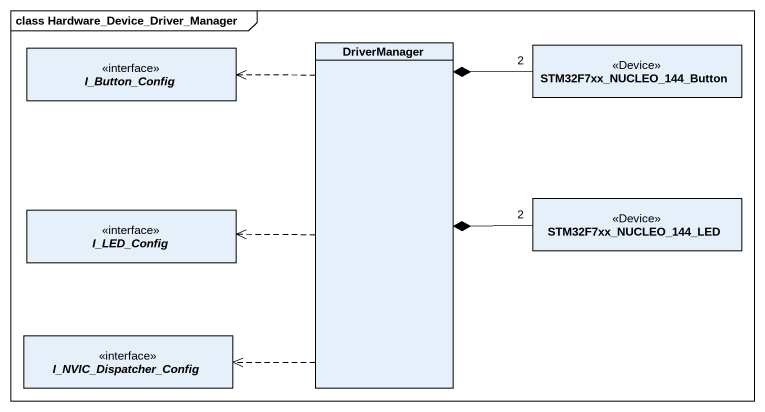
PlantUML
@startuml
mainframe class Hardware_Device_Driver_Manager
hide circle
hide empty members
interface I_Button_Config
class DriverManager
class STM32F7xx_NUCLEO_144_Button <<Device>>
interface I_LED_Config
class STM32F7xx_NUCLEO_144_LED <<Device>>
interface I_NVIC_Dispatcher_Config
DriverManager .left.> I_Button_Config
DriverManager .left.> I_LED_Config
DriverManager .left.> I_NVIC_Dispatcher_Config
STM32F7xx_NUCLEO_144_Button "2" -left-* DriverManager
STM32F7xx_NUCLEO_144_LED "2" -left-* DriverManager
@enduml
